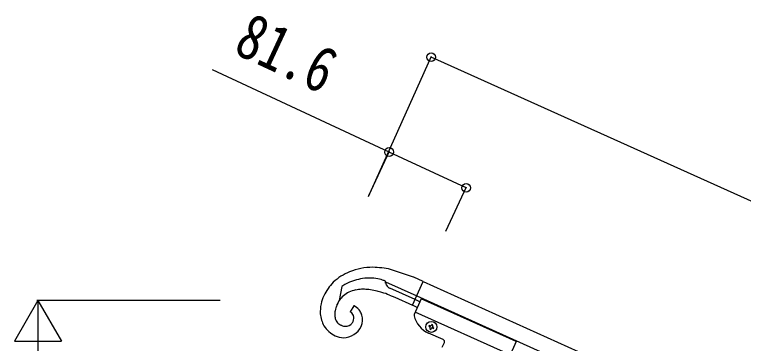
# Model space of a CAD drawing. Units: millimetres, scale not verified. Extents: x -4015 to 4015, y -2862 to 2860.
# Drawn here: x 57 to 758, y -671 to -355 of the extents above; entities that cross this region are included whole.
import ezdxf
from ezdxf.enums import TextEntityAlignment as Align

# ---------------------------------------------------------------- set-up
doc = ezdxf.new("R2010")
doc.units = ezdxf.units.MM
doc.header["$LTSCALE"] = 10
doc.layers.add('0-3_YKK_A1', color=4, linetype='Continuous')
doc.layers.add('0-4_YKK_D', color=6, linetype='Continuous')
doc.styles.add('ＭＳ ゴシック', font='')
doc.styles.get('ＭＳ ゴシック').set_extended_font_data('MS Gothic')

msp = doc.modelspace()

# ---------------------------------------------------------------- linework, layer by layer
at = {"layer": '0-3_YKK_A1'}
for p, q in [((440.61, -607.45), (418.73, -599.98)), ((371.94, -616.43), (369.15, -630)), ((372.76, -615.79), (371.94, -616.43)), ((413.78, -611.83), (443.92, -625.38)), ((413.93, -613.09), (413.88, -612.86)), ((414.76, -615.24), (414.68, -615.09)), ((439.81, -634.5), (450.07, -611.7)), ((450.01, -611.75), (1299.27, -993.96)), ((442.28, -629.03), (417.96, -618.1)), ((417.58, -624.65), (422.74, -626.82)), ((422.74, -626.82), (439.82, -634.5)), ((448.05, -628.38), (441.35, -643.26)), ((446.8, -631.14), (442.21, -629.08)), ((443.85, -625.43), (1293.11, -1007.64)), ((539.24, -669.42), (448.05, -628.38)), ((367.17, -633.87), (367.41, -633.34)), ((383.33, -634.88), (379.82, -640.81)), ((444.34, -636.61), (439.75, -634.55)), ((380.74, -641.33), (380.87, -641.42)), ((533.49, -682.18), (442.3, -641.14)), ((369.53, -653), (369.11, -652.7)), ((371.48, -653.99), (370.82, -653.72)), ((371.7, -654.07), (371.48, -653.99)), ((380.68, -652.71), (380.35, -652.97)), ((456.75, -654.25), (455.88, -653.85)), ((458.99, -656.31), (459.86, -656.7)), ((469.34, -667.57), (455.2, -661.2)), ((468.29, -674.77), (470.34, -670.21)), ((539.24, -669.42), (532.54, -684.3))]:
    msp.add_line(p, q, dxfattribs=at)
for points in [[(450.07, -611.7), (440.96, -607.61), (440.61, -607.45)], [(413.88, -612.86), (413.74, -611.41), (413.74, -611.39)], [(455.88, -653.85), (455.49, -654.73), (456.36, -655.12)], [(456.84, -656.39), (456.45, -657.27), (457.32, -657.66), (457.72, -656.79)], [(458.9, -654.16), (459.29, -653.29), (458.42, -652.89), (458.02, -653.77)], [(459.86, -656.7), (460.26, -655.82), (459.38, -655.43)]]:
    msp.add_lwpolyline(points, dxfattribs=at)
msp.add_circle((457.87, -655.28), 5.3, dxfattribs=at)
for centre, radius, start, end in [((399.22, -650.38), 52.1, 112.55979, 133.13084), ((402.23, -661.63), 63.66, 90.60504, 111.1761), ((400.15, -684.61), 86.64, 77.61844, 89.06806), ((400.13, -666.13), 57.91, 94.31426, 110.33095), ((397.76, -663.83), 55.49, 82.89648, 92.05892), ((398.26, -649.5), 41.23, 71.9535, 81.11594), ((399.32, -647.21), 49.91, 135.70379, 153.99947), ((404.69, -660.31), 54.78, 123.35158, 125.64334), ((411.75, -677.88), 73.44, 118.12459, 120.41634), ((410.89, -684.27), 78.76, 113.0872, 115.37895), ((385.85, -678.56), 72.76, 67.46135, 69.7531), ((414.49, -611.43), 0.75, 174.65093, 176.94269), ((425, -610.28), 11.41, 194.23925, 201.11268), ((423.21, -610.62), 9.63, 203.06564, 207.64869), ((421.37, -611.07), 7.82, 212.24017, 244.11861), ((389.24, -643.79), 24.36, 115.91795, 145.5456), ((392.1, -652.65), 33.61, 102.23835, 113.68797), ((393.42, -667.88), 48.81, 93.09402, 99.96745), ((392.42, -687.08), 67.96, 89.08197, 91.37373), ((390.31, -692.34), 73.28, 82.91866, 87.50171), ((387.28, -700.04), 81.33, 76.88295, 81.466), ((376.84, -735.22), 117.98, 73.53151, 75.82327), ((349.9, -805.65), 193.24, 69.49985, 71.7916), ((402.12, -645.69), 51.82, 156.87718, 166.03962), ((419.21, -658.39), 57.54, 147.31811, 154.19155), ((391.35, -640.96), 40.27, 168.87005, 182.60458), ((400.96, -647.33), 36.45, 163.42899, 168.01204), ((404.89, -649.74), 40.92, 157.17504, 161.75809), ((375.8, -650.77), 17.59, 60.03921, 64.62226), ((376.35, -648.53), 15.38, 32.54798, 57.65718), ((381.1, -639.84), 30.12, 185.60624, 208.44861), ((394.53, -643.51), 29.56, 176.90021, 181.48326), ((379.54, -643.32), 14.6, 183.77256, 199.78925), ((392.07, -644.57), 27.19, 169.8139, 174.39695), ((376.98, -646.83), 6.66, 55.6134, 64.77584), ((376.29, -647.4), 7.53, 47.96761, 52.55066), ((374.59, -648.84), 9.74, 41.62742, 46.21047), ((376.08, -647.01), 7.41, 20.40644, 38.70213), ((375.43, -646.77), 7.96, 336.3179, 17.1338), ((372.08, -650.34), 19.97, 18.8891, 30.33872), ((375.1, -648.58), 16.56, 337.9145, 16.50668), ((443.17, -644.08), 2, 155.77, 194.26995), ((465.46, -638.41), 25, 194.26995, 245.77), ((376.05, -644.16), 11.03, 201.80874, 226.91793), ((374.9, -646.3), 8.64, 312.0329, 334.87527), ((377.01, -640.09), 26.47, 212.2073, 244.08574), ((380.93, -637.56), 19.21, 229.72, 232.01175), ((376.14, -642.61), 12.31, 237.53075, 244.40418), ((377.8, -634.75), 20.26, 252.47281, 257.05586), ((375.07, -645.66), 9.02, 258.4133, 305.85241), ((373.3, -646.75), 18.94, 270.14711, 334.83574), ((455.97, -656), 0.96, 335.77, 65.77), ((457.15, -653.37), 0.96, 245.77, 335.77), ((458.59, -657.18), 0.96, 65.77, 155.77), ((459.78, -654.56), 0.96, 155.77, 245.77), ((374.34, -643), 22.71, 246.93161, 267.50267), ((468.52, -669.39), 2, 335.77, 65.77)]:
    msp.add_arc(centre, radius, start, end, dxfattribs=at)
at = {"layer": '0-4_YKK_D'}
for p, q in [((397.38, -529.87), (458.1, -394.94)), ((1381.36, -811.54), (457.69, -395.85)), ((397.8, -528.96), (417.68, -486.19)), ((471.83, -563.37), (491.71, -520.61)), ((79.69, -629.9), (57.19, -668.87)), ((254.83, -629.9), (78.69, -629.9)), ((79.69, -629.9), (102.19, -668.87)), ((79.69, -629.9), (79.69, -707.84)), ((57.19, -668.87), (102.19, -668.87))]:
    msp.add_line(p, q, dxfattribs=at)
msp.add_lwpolyline([(491.29, -521.52), (417.26, -487.1), (247.33, -408.1)], dxfattribs=at)
for centre in [(457.69, -395.85), (417.26, -487.1), (491.29, -521.52)]:
    msp.add_circle(centre, 4.25, dxfattribs=at)

# ---------------------------------------------------------------- texts
at = {"layer": '0-4_YKK_D', "style": 'ＭＳ ゴシック', "width": 0.8}
msp.add_text('81.6', height=43.99, rotation=335.067, dxfattribs=at).set_placement((260.61, -403.25), align=Align.BOTTOM_LEFT)

doc.saveas('drawing.dxf')
